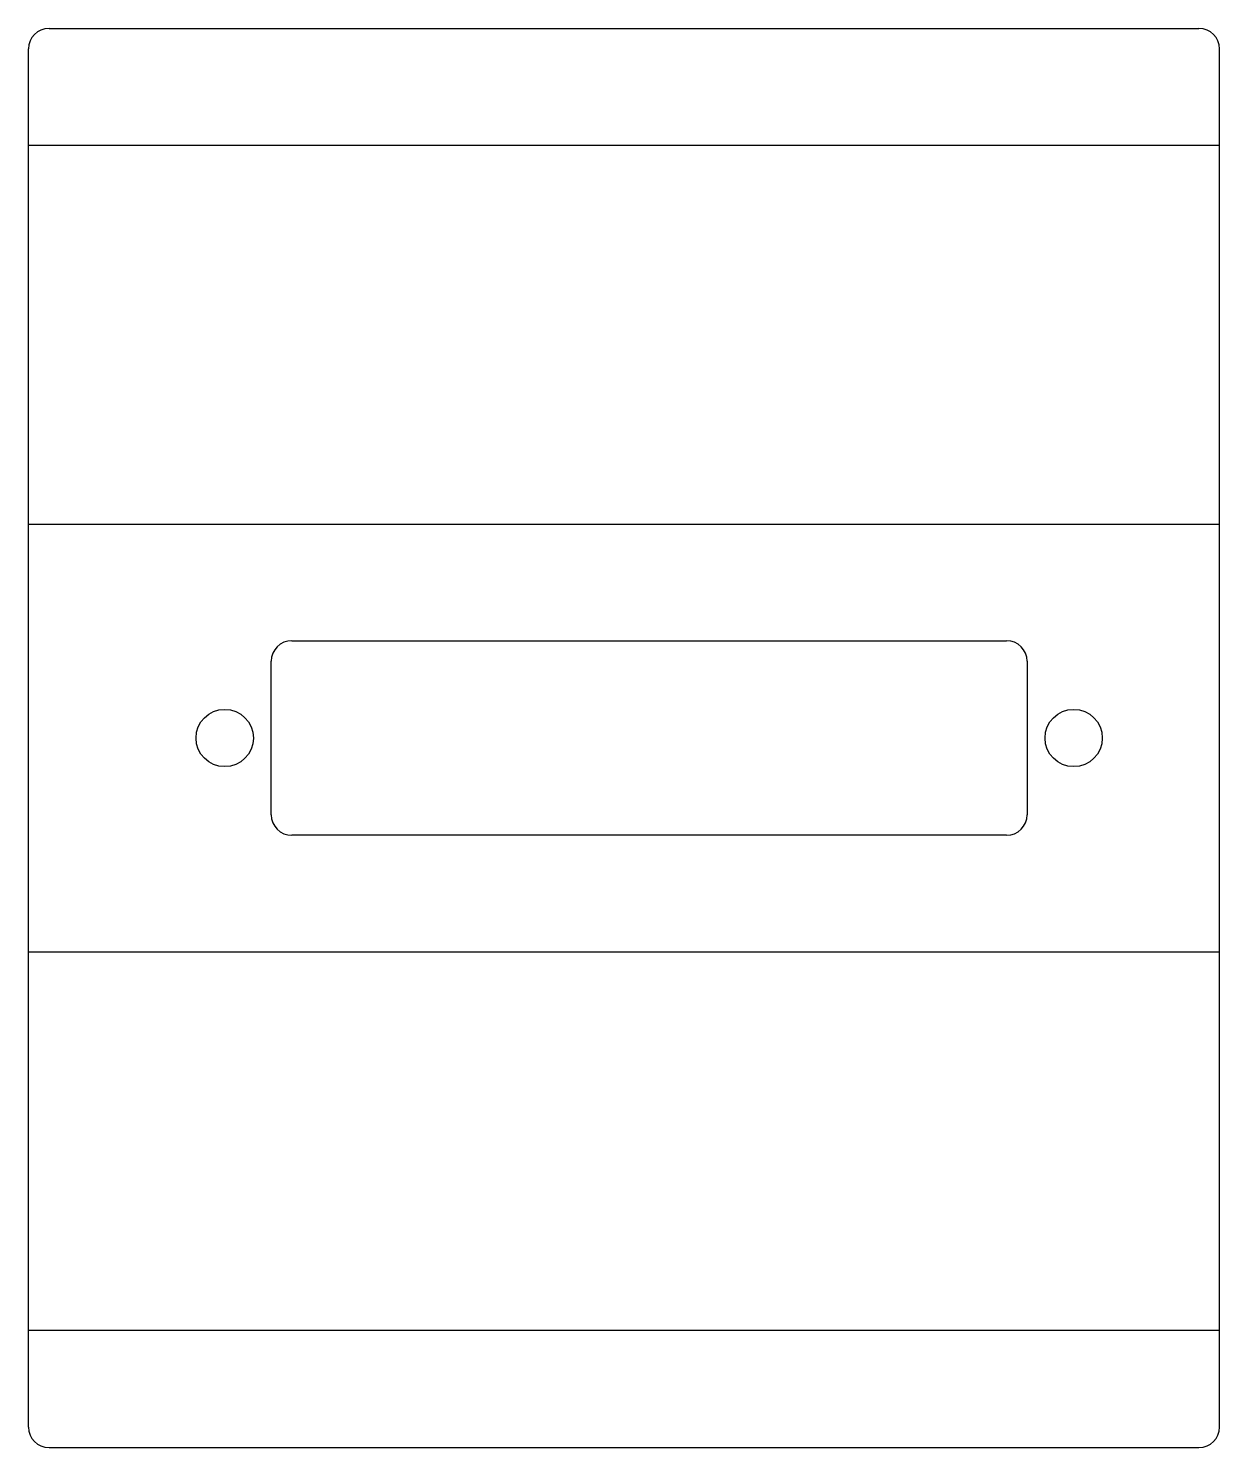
# Model space of a CAD drawing. Header units: millimetres. Extents: x 0 to 66, y -28.6 to 50.1.
import ezdxf

# ---------------------------------------------------------------- set-up
doc = ezdxf.new("R2010")
doc.units = ezdxf.units.MM
doc.layers.add('Unfold_Sketch017', color=7, linetype='CONTINUOUS')
doc.layers.add('Unfold_Sketch_bends010', color=4, linetype='CONTINUOUS')

msp = doc.modelspace()

# ---------------------------------------------------------------- linework, layer by layer
at = {"layer": 'Unfold_Sketch017'}
for p, q in [((1.143, 50.0885), (64.897, 50.0885)), ((0, -27.4823), (0, 48.9455)), ((66.04, -27.4823), (66.04, 48.9455)), ((14.605, 16.1291), (54.229, 16.1291)), ((13.462, 6.4771), (13.462, 14.9861)), ((55.372, 14.9861), (55.372, 6.4771)), ((54.229, 5.3341), (14.605, 5.3341)), ((1.143, -28.6253), (64.897, -28.6253))]:
    msp.add_line(p, q, dxfattribs=at)
for centre in [(10.8839, 10.7316), (57.9501, 10.7316)]:
    msp.add_circle(centre, 1.5875, dxfattribs=at)
for centre, start, end in [((1.143, 48.9455), 90, 180), ((64.897, 48.9455), 0, 90), ((14.605, 14.9861), 90, 180), ((54.229, 14.9861), 0, 90), ((14.605, 6.4771), 180, -90), ((54.229, 6.4771), -90, 0), ((1.143, -27.4823), 180, -90), ((64.897, -27.4823), -90, 0)]:
    msp.add_arc(centre, 1.143, start, end, dxfattribs=at)
at = {"layer": 'Unfold_Sketch_bends010'}
for p, q in [((66.04, 43.5926), (0, 43.5926)), ((0, 22.5997), (66.04, 22.5997)), ((0, -1.13647), (66.04, -1.13647)), ((66.04, -22.1294), (0, -22.1294))]:
    msp.add_line(p, q, dxfattribs=at)

doc.saveas('drawing.dxf')
